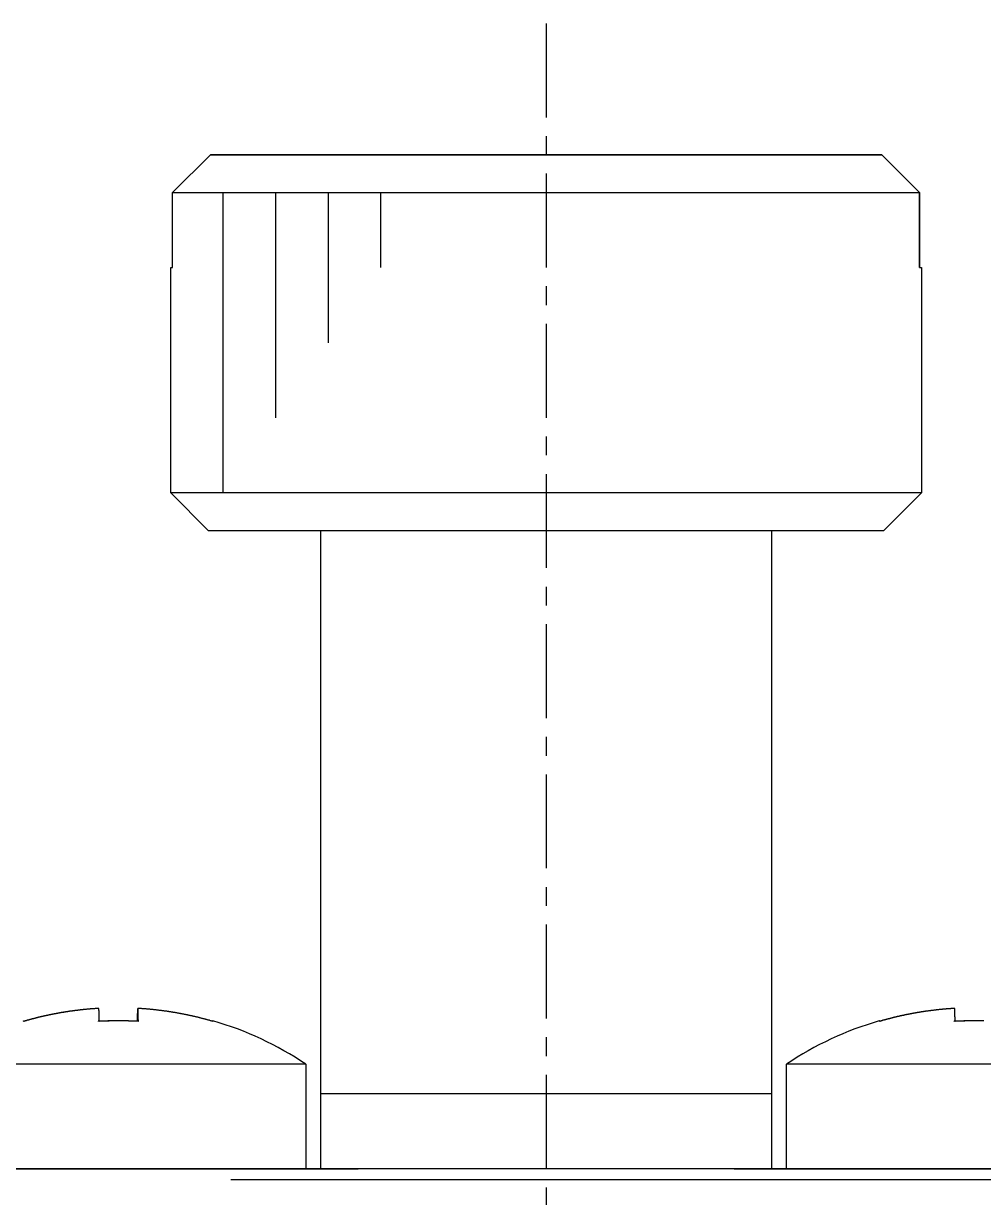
# Model space of a CAD drawing. Extents: x 79 to 238, y 76 to 229.
# Drawn here: x 185.49 to 198.28, y 204.72 to 220.35 of the extents above; entities that cross this region are included whole.
import ezdxf

# ---------------------------------------------------------------- set-up
doc = ezdxf.new("R2010")
doc.units = 0
doc.linetypes.add('CENTER', pattern=[2, 1.25, -0.25, 0.25, -0.25])
doc.layers.get('0').update_dxf_attribs({"linetype": 'CONTINUOUS'})
doc.layers.add('CENTER', color=1, linetype='CENTER')

msp = doc.modelspace()

# ---------------------------------------------------------------- linework, layer by layer
at = {"color": 7, "linetype": 'CONTINUOUS'}
for p, q in [((187.978, 218.603), (187.475, 218.103)), ((187.978, 218.603), (196.923, 218.603)), ((196.923, 218.603), (187.978, 218.603)), ((196.923, 218.603), (197.426, 218.103)), ((197.425, 218.103), (196.923, 218.603)), ((196.923, 218.603), (196.923, 218.603)), ((187.475, 218.103), (197.425, 218.103)), ((187.475, 217.103), (187.475, 218.103)), ((197.425, 218.103), (197.425, 217.103)), ((197.426, 217.103), (197.426, 218.103)), ((187.451, 217.103), (187.476, 217.103)), ((187.451, 217.103), (187.475, 217.103)), ((187.451, 214.103), (187.451, 217.103)), ((197.425, 217.103), (197.426, 217.103)), ((197.425, 217.103), (197.451, 217.103)), ((197.426, 217.103), (197.451, 217.103)), ((197.451, 217.103), (197.451, 214.103)), ((197.451, 214.103), (187.451, 214.103)), ((187.951, 213.603), (187.451, 214.103)), ((197.451, 214.103), (196.951, 213.603)), ((187.951, 213.603), (196.951, 213.603)), ((189.451, 206.103), (189.451, 213.603)), ((195.451, 213.603), (195.451, 206.103)), ((186.489, 207.238), (186.489, 207.238)), ((187.009, 207.238), (187.009, 207.066)), ((187.013, 207.238), (187.013, 207.066)), ((197.889, 207.238), (197.889, 207.238)), ((189.251, 206.494), (184.251, 206.494)), ((189.251, 206.494), (189.251, 205.103)), ((200.651, 206.494), (195.651, 206.494)), ((195.651, 205.103), (195.651, 206.494)), ((189.451, 206.103), (195.451, 206.103)), ((189.451, 206.103), (195.451, 206.103)), ((189.451, 205.103), (189.451, 206.103)), ((195.451, 206.103), (195.451, 205.103)), ((203.951, 205.103), (180.951, 205.103)), ((183.601, 205.103), (189.945, 205.103)), ((189.451, 205.103), (183.601, 205.103)), ((189.251, 205.103), (189.451, 205.103)), ((194.956, 205.103), (201.301, 205.103)), ((201.301, 205.103), (195.451, 205.103)), ((195.451, 205.103), (195.651, 205.103)), ((196.851, 204.953), (188.251, 204.953)), ((199.451, 204.953), (196.851, 204.953))]:
    msp.add_line(p, q, dxfattribs=at)
at = {"color": 3, "linetype": 'CONTINUOUS'}
for p, q in [((188.151, 214.103), (188.151, 218.103)), ((188.851, 215.103), (188.851, 218.103)), ((189.551, 216.102), (189.551, 218.103)), ((190.251, 217.102), (190.251, 218.103))]:
    msp.add_line(p, q, dxfattribs=at)
at = {"color": 7, "linetype": 'CONTINUOUS'}
for points in [[(186.489, 207.238, 0), (186.481, 207.237, 0), (186.473, 207.237, 0), (186.465, 207.236, 0), (186.458, 207.236, 0), (186.45, 207.235, 0), (186.442, 207.235, 0), (186.434, 207.234, 0), (186.426, 207.234, 0), (186.418, 207.233, 0), (186.41, 207.232, 0), (186.402, 207.232, 0), (186.394, 207.231, 0), (186.386, 207.231, 0), (186.378, 207.23, 0), (186.37, 207.229, 0), (186.363, 207.229, 0), (186.355, 207.228, 0), (186.347, 207.227, 0), (186.339, 207.227, 0), (186.331, 207.226, 0), (186.323, 207.225, 0), (186.315, 207.224, 0), (186.307, 207.224, 0), (186.299, 207.223, 0), (186.291, 207.222, 0), (186.284, 207.221, 0), (186.276, 207.22, 0), (186.268, 207.219, 0), (186.26, 207.219, 0), (186.252, 207.218, 0), (186.244, 207.217, 0), (186.236, 207.216, 0), (186.228, 207.215, 0), (186.221, 207.214, 0), (186.213, 207.213, 0), (186.205, 207.212, 0), (186.197, 207.211, 0), (186.189, 207.21, 0), (186.181, 207.209, 0), (186.173, 207.208, 0), (186.165, 207.207, 0), (186.158, 207.206, 0), (186.15, 207.205, 0), (186.142, 207.204, 0), (186.134, 207.203, 0), (186.126, 207.202, 0), (186.118, 207.201, 0), (186.11, 207.2, 0), (186.103, 207.199, 0), (186.095, 207.197, 0), (186.087, 207.196, 0), (186.079, 207.195, 0), (186.071, 207.194, 0), (186.063, 207.193, 0), (186.055, 207.191, 0), (186.048, 207.19, 0), (186.04, 207.189, 0), (186.032, 207.188, 0), (186.024, 207.186, 0), (186.016, 207.185, 0), (186.008, 207.184, 0), (186.001, 207.183, 0), (185.993, 207.181, 0), (185.985, 207.18, 0), (185.977, 207.178, 0), (185.969, 207.177, 0), (185.962, 207.176, 0), (185.954, 207.174, 0), (185.946, 207.173, 0), (185.938, 207.171, 0), (185.93, 207.17, 0), (185.923, 207.169, 0), (185.915, 207.167, 0), (185.907, 207.166, 0), (185.899, 207.164, 0), (185.891, 207.163, 0), (185.884, 207.161, 0), (185.876, 207.16, 0), (185.868, 207.158, 0), (185.86, 207.156, 0), (185.852, 207.155, 0), (185.845, 207.153, 0), (185.837, 207.152, 0), (185.829, 207.15, 0), (185.821, 207.148, 0), (185.814, 207.147, 0), (185.806, 207.145, 0), (185.798, 207.143, 0), (185.79, 207.142, 0), (185.783, 207.14, 0), (185.775, 207.138, 0), (185.767, 207.137, 0), (185.759, 207.135, 0), (185.752, 207.133, 0), (185.744, 207.131, 0), (185.736, 207.13, 0), (185.728, 207.128, 0), (185.721, 207.126, 0), (185.713, 207.124, 0), (185.705, 207.122, 0), (185.698, 207.12, 0), (185.69, 207.119, 0), (185.682, 207.117, 0), (185.674, 207.115, 0), (185.667, 207.113, 0), (185.659, 207.111, 0), (185.651, 207.109, 0), (185.644, 207.107, 0), (185.636, 207.105, 0), (185.628, 207.103, 0), (185.621, 207.101, 0), (185.613, 207.099, 0), (185.605, 207.097, 0), (185.598, 207.095, 0), (185.59, 207.093, 0), (185.582, 207.091, 0), (185.575, 207.089, 0), (185.567, 207.087, 0), (185.559, 207.085, 0), (185.552, 207.083, 0), (185.544, 207.081, 0), (185.536, 207.079, 0), (185.529, 207.076, 0), (185.521, 207.074, 0), (185.513, 207.072, 0), (185.506, 207.07, 0), (185.498, 207.068, 0), (185.491, 207.065, 0)], [(186.493, 207.238, 0), (186.485, 207.237, 0), (186.477, 207.237, 0), (186.469, 207.236, 0), (186.461, 207.236, 0), (186.453, 207.235, 0), (186.445, 207.235, 0), (186.437, 207.234, 0), (186.429, 207.234, 0), (186.421, 207.233, 0), (186.413, 207.232, 0), (186.405, 207.232, 0), (186.398, 207.231, 0), (186.39, 207.231, 0), (186.382, 207.23, 0), (186.374, 207.229, 0), (186.366, 207.229, 0), (186.358, 207.228, 0), (186.35, 207.227, 0), (186.342, 207.227, 0), (186.334, 207.226, 0), (186.326, 207.225, 0), (186.319, 207.224, 0), (186.311, 207.224, 0), (186.303, 207.223, 0), (186.295, 207.222, 0), (186.287, 207.221, 0), (186.279, 207.22, 0), (186.271, 207.219, 0), (186.263, 207.219, 0), (186.255, 207.218, 0), (186.248, 207.217, 0), (186.24, 207.216, 0), (186.232, 207.215, 0), (186.224, 207.214, 0), (186.216, 207.213, 0), (186.208, 207.212, 0), (186.2, 207.211, 0), (186.192, 207.21, 0), (186.185, 207.209, 0), (186.177, 207.208, 0), (186.169, 207.207, 0), (186.161, 207.206, 0), (186.153, 207.205, 0), (186.145, 207.204, 0), (186.137, 207.203, 0), (186.129, 207.202, 0), (186.122, 207.201, 0), (186.114, 207.2, 0), (186.106, 207.199, 0), (186.098, 207.197, 0), (186.09, 207.196, 0), (186.082, 207.195, 0), (186.075, 207.194, 0), (186.067, 207.193, 0), (186.059, 207.191, 0), (186.051, 207.19, 0), (186.043, 207.189, 0), (186.035, 207.188, 0), (186.027, 207.186, 0), (186.02, 207.185, 0), (186.012, 207.184, 0), (186.004, 207.183, 0), (185.996, 207.181, 0), (185.988, 207.18, 0), (185.981, 207.178, 0), (185.973, 207.177, 0), (185.965, 207.176, 0), (185.957, 207.174, 0), (185.949, 207.173, 0), (185.942, 207.171, 0), (185.934, 207.17, 0), (185.926, 207.169, 0), (185.918, 207.167, 0), (185.91, 207.166, 0), (185.903, 207.164, 0), (185.895, 207.163, 0), (185.887, 207.161, 0), (185.879, 207.16, 0), (185.871, 207.158, 0), (185.864, 207.156, 0), (185.856, 207.155, 0), (185.848, 207.153, 0), (185.84, 207.152, 0), (185.833, 207.15, 0), (185.825, 207.148, 0), (185.817, 207.147, 0), (185.809, 207.145, 0), (185.801, 207.143, 0), (185.794, 207.142, 0), (185.786, 207.14, 0), (185.778, 207.138, 0), (185.77, 207.137, 0), (185.763, 207.135, 0), (185.755, 207.133, 0), (185.747, 207.131, 0), (185.74, 207.13, 0), (185.732, 207.128, 0), (185.724, 207.126, 0), (185.716, 207.124, 0), (185.709, 207.122, 0), (185.701, 207.12, 0), (185.693, 207.119, 0), (185.686, 207.117, 0), (185.678, 207.115, 0), (185.67, 207.113, 0), (185.662, 207.111, 0), (185.655, 207.109, 0), (185.647, 207.107, 0), (185.639, 207.105, 0), (185.632, 207.103, 0), (185.624, 207.101, 0), (185.616, 207.099, 0), (185.609, 207.097, 0), (185.601, 207.095, 0), (185.593, 207.093, 0), (185.586, 207.091, 0), (185.578, 207.089, 0), (185.57, 207.087, 0), (185.563, 207.085, 0), (185.555, 207.083, 0), (185.547, 207.081, 0), (185.54, 207.079, 0), (185.532, 207.076, 0), (185.524, 207.074, 0), (185.517, 207.072, 0), (185.509, 207.07, 0), (185.502, 207.068, 0), (185.494, 207.065, 0)], [(186.499, 207.065, 0), (186.499, 207.068, 0), (186.499, 207.07, 0), (186.499, 207.072, 0), (186.499, 207.074, 0), (186.499, 207.076, 0), (186.499, 207.079, 0), (186.499, 207.081, 0), (186.499, 207.083, 0), (186.499, 207.085, 0), (186.498, 207.087, 0), (186.498, 207.089, 0), (186.498, 207.091, 0), (186.498, 207.093, 0), (186.498, 207.095, 0), (186.498, 207.097, 0), (186.498, 207.099, 0), (186.498, 207.101, 0), (186.498, 207.103, 0), (186.498, 207.105, 0), (186.498, 207.107, 0), (186.498, 207.109, 0), (186.498, 207.111, 0), (186.498, 207.113, 0), (186.498, 207.115, 0), (186.498, 207.117, 0), (186.498, 207.119, 0), (186.498, 207.12, 0), (186.498, 207.122, 0), (186.498, 207.124, 0), (186.497, 207.126, 0), (186.497, 207.128, 0), (186.497, 207.13, 0), (186.497, 207.131, 0), (186.497, 207.133, 0), (186.497, 207.135, 0), (186.497, 207.137, 0), (186.497, 207.138, 0), (186.497, 207.14, 0), (186.497, 207.142, 0), (186.497, 207.143, 0), (186.497, 207.145, 0), (186.497, 207.147, 0), (186.497, 207.148, 0), (186.497, 207.15, 0), (186.497, 207.152, 0), (186.497, 207.153, 0), (186.497, 207.155, 0), (186.497, 207.156, 0), (186.497, 207.158, 0), (186.496, 207.16, 0), (186.496, 207.161, 0), (186.496, 207.163, 0), (186.496, 207.164, 0), (186.496, 207.166, 0), (186.496, 207.167, 0), (186.496, 207.169, 0), (186.496, 207.17, 0), (186.496, 207.171, 0), (186.496, 207.173, 0), (186.496, 207.174, 0), (186.496, 207.176, 0), (186.496, 207.177, 0), (186.496, 207.178, 0), (186.496, 207.18, 0), (186.496, 207.181, 0), (186.496, 207.183, 0), (186.496, 207.184, 0), (186.496, 207.185, 0), (186.496, 207.186, 0), (186.495, 207.188, 0), (186.495, 207.189, 0), (186.495, 207.19, 0), (186.495, 207.191, 0), (186.495, 207.193, 0), (186.495, 207.194, 0), (186.495, 207.195, 0), (186.495, 207.196, 0), (186.495, 207.197, 0), (186.495, 207.199, 0), (186.495, 207.2, 0), (186.495, 207.201, 0), (186.495, 207.202, 0), (186.495, 207.203, 0), (186.495, 207.204, 0), (186.495, 207.205, 0), (186.495, 207.206, 0), (186.495, 207.207, 0), (186.495, 207.208, 0), (186.495, 207.209, 0), (186.494, 207.21, 0), (186.494, 207.211, 0), (186.494, 207.212, 0), (186.494, 207.213, 0), (186.494, 207.214, 0), (186.494, 207.215, 0), (186.494, 207.216, 0), (186.494, 207.217, 0), (186.494, 207.218, 0), (186.494, 207.219, 0), (186.494, 207.219, 0), (186.494, 207.22, 0), (186.494, 207.221, 0), (186.494, 207.222, 0), (186.494, 207.223, 0), (186.494, 207.224, 0), (186.494, 207.224, 0), (186.494, 207.225, 0), (186.494, 207.226, 0), (186.494, 207.227, 0), (186.493, 207.227, 0), (186.493, 207.228, 0), (186.493, 207.229, 0), (186.493, 207.229, 0), (186.493, 207.23, 0), (186.493, 207.231, 0), (186.493, 207.231, 0), (186.493, 207.232, 0), (186.493, 207.232, 0), (186.493, 207.233, 0), (186.493, 207.234, 0), (186.493, 207.234, 0), (186.493, 207.235, 0), (186.493, 207.235, 0), (186.493, 207.236, 0), (186.493, 207.236, 0), (186.493, 207.237, 0), (186.493, 207.237, 0), (186.493, 207.238, 0)], [(187.009, 207.238, 0), (187.009, 207.237, 0), (187.009, 207.237, 0), (187.009, 207.236, 0), (187.009, 207.236, 0), (187.009, 207.235, 0), (187.009, 207.235, 0), (187.009, 207.234, 0), (187.009, 207.234, 0), (187.009, 207.233, 0), (187.009, 207.232, 0), (187.009, 207.232, 0), (187.009, 207.231, 0), (187.009, 207.231, 0), (187.008, 207.23, 0), (187.008, 207.229, 0), (187.008, 207.229, 0), (187.008, 207.228, 0), (187.008, 207.227, 0), (187.008, 207.227, 0), (187.008, 207.226, 0), (187.008, 207.225, 0), (187.008, 207.224, 0), (187.008, 207.224, 0), (187.008, 207.223, 0), (187.008, 207.222, 0), (187.008, 207.221, 0), (187.008, 207.22, 0), (187.008, 207.219, 0), (187.008, 207.219, 0), (187.008, 207.218, 0), (187.008, 207.217, 0), (187.008, 207.216, 0), (187.007, 207.215, 0), (187.007, 207.214, 0), (187.007, 207.213, 0), (187.007, 207.212, 0), (187.007, 207.211, 0), (187.007, 207.21, 0), (187.007, 207.209, 0), (187.007, 207.208, 0), (187.007, 207.207, 0), (187.007, 207.206, 0), (187.007, 207.205, 0), (187.007, 207.204, 0), (187.007, 207.203, 0), (187.007, 207.202, 0), (187.007, 207.201, 0), (187.007, 207.2, 0), (187.007, 207.199, 0), (187.007, 207.197, 0), (187.007, 207.196, 0), (187.007, 207.195, 0), (187.006, 207.194, 0), (187.006, 207.193, 0), (187.006, 207.191, 0), (187.006, 207.19, 0), (187.006, 207.189, 0), (187.006, 207.188, 0), (187.006, 207.186, 0), (187.006, 207.185, 0), (187.006, 207.184, 0), (187.006, 207.183, 0), (187.006, 207.181, 0), (187.006, 207.18, 0), (187.006, 207.178, 0), (187.006, 207.177, 0), (187.006, 207.176, 0), (187.006, 207.174, 0), (187.006, 207.173, 0), (187.006, 207.171, 0), (187.006, 207.17, 0), (187.006, 207.169, 0), (187.005, 207.167, 0), (187.005, 207.166, 0), (187.005, 207.164, 0), (187.005, 207.163, 0), (187.005, 207.161, 0), (187.005, 207.16, 0), (187.005, 207.158, 0), (187.005, 207.156, 0), (187.005, 207.155, 0), (187.005, 207.153, 0), (187.005, 207.152, 0), (187.005, 207.15, 0), (187.005, 207.148, 0), (187.005, 207.147, 0), (187.005, 207.145, 0), (187.005, 207.143, 0), (187.005, 207.142, 0), (187.005, 207.14, 0), (187.005, 207.138, 0), (187.005, 207.137, 0), (187.004, 207.135, 0), (187.004, 207.133, 0), (187.004, 207.131, 0), (187.004, 207.13, 0), (187.004, 207.128, 0), (187.004, 207.126, 0), (187.004, 207.124, 0), (187.004, 207.122, 0), (187.004, 207.12, 0), (187.004, 207.119, 0), (187.004, 207.117, 0), (187.004, 207.115, 0), (187.004, 207.113, 0), (187.004, 207.111, 0), (187.004, 207.109, 0), (187.004, 207.107, 0), (187.004, 207.105, 0), (187.004, 207.103, 0), (187.004, 207.101, 0), (187.004, 207.099, 0), (187.003, 207.097, 0), (187.003, 207.095, 0), (187.003, 207.093, 0), (187.003, 207.091, 0), (187.003, 207.089, 0), (187.003, 207.087, 0), (187.003, 207.085, 0), (187.003, 207.083, 0), (187.003, 207.081, 0), (187.003, 207.079, 0), (187.003, 207.076, 0), (187.003, 207.074, 0), (187.003, 207.072, 0), (187.003, 207.07, 0), (187.003, 207.068, 0), (187.003, 207.065, 0)], [(188.011, 207.065, 0), (188.003, 207.068, 0), (187.996, 207.07, 0), (187.988, 207.072, 0), (187.981, 207.074, 0), (187.973, 207.076, 0), (187.965, 207.079, 0), (187.958, 207.081, 0), (187.95, 207.083, 0), (187.942, 207.085, 0), (187.935, 207.087, 0), (187.927, 207.089, 0), (187.919, 207.091, 0), (187.912, 207.093, 0), (187.904, 207.095, 0), (187.896, 207.097, 0), (187.889, 207.099, 0), (187.881, 207.101, 0), (187.873, 207.103, 0), (187.866, 207.105, 0), (187.858, 207.107, 0), (187.85, 207.109, 0), (187.843, 207.111, 0), (187.835, 207.113, 0), (187.827, 207.115, 0), (187.82, 207.117, 0), (187.812, 207.119, 0), (187.804, 207.12, 0), (187.796, 207.122, 0), (187.789, 207.124, 0), (187.781, 207.126, 0), (187.773, 207.128, 0), (187.766, 207.13, 0), (187.758, 207.131, 0), (187.75, 207.133, 0), (187.742, 207.135, 0), (187.735, 207.137, 0), (187.727, 207.138, 0), (187.719, 207.14, 0), (187.711, 207.142, 0), (187.704, 207.143, 0), (187.696, 207.145, 0), (187.688, 207.147, 0), (187.68, 207.148, 0), (187.673, 207.15, 0), (187.665, 207.152, 0), (187.657, 207.153, 0), (187.649, 207.155, 0), (187.641, 207.156, 0), (187.634, 207.158, 0), (187.626, 207.16, 0), (187.618, 207.161, 0), (187.61, 207.163, 0), (187.603, 207.164, 0), (187.595, 207.166, 0), (187.587, 207.167, 0), (187.579, 207.169, 0), (187.571, 207.17, 0), (187.564, 207.171, 0), (187.556, 207.173, 0), (187.548, 207.174, 0), (187.54, 207.176, 0), (187.532, 207.177, 0), (187.525, 207.178, 0), (187.517, 207.18, 0), (187.509, 207.181, 0), (187.501, 207.183, 0), (187.493, 207.184, 0), (187.485, 207.185, 0), (187.478, 207.186, 0), (187.47, 207.188, 0), (187.462, 207.189, 0), (187.454, 207.19, 0), (187.446, 207.191, 0), (187.438, 207.193, 0), (187.431, 207.194, 0), (187.423, 207.195, 0), (187.415, 207.196, 0), (187.407, 207.197, 0), (187.399, 207.199, 0), (187.391, 207.2, 0), (187.383, 207.201, 0), (187.376, 207.202, 0), (187.368, 207.203, 0), (187.36, 207.204, 0), (187.352, 207.205, 0), (187.344, 207.206, 0), (187.336, 207.207, 0), (187.328, 207.208, 0), (187.321, 207.209, 0), (187.313, 207.21, 0), (187.305, 207.211, 0), (187.297, 207.212, 0), (187.289, 207.213, 0), (187.281, 207.214, 0), (187.273, 207.215, 0), (187.265, 207.216, 0), (187.258, 207.217, 0), (187.25, 207.218, 0), (187.242, 207.219, 0), (187.234, 207.219, 0), (187.226, 207.22, 0), (187.218, 207.221, 0), (187.21, 207.222, 0), (187.202, 207.223, 0), (187.194, 207.224, 0), (187.187, 207.224, 0), (187.179, 207.225, 0), (187.171, 207.226, 0), (187.163, 207.227, 0), (187.155, 207.227, 0), (187.147, 207.228, 0), (187.139, 207.229, 0), (187.131, 207.229, 0), (187.123, 207.23, 0), (187.115, 207.231, 0), (187.108, 207.231, 0), (187.1, 207.232, 0), (187.092, 207.232, 0), (187.084, 207.233, 0), (187.076, 207.234, 0), (187.068, 207.234, 0), (187.06, 207.235, 0), (187.052, 207.235, 0), (187.044, 207.236, 0), (187.036, 207.236, 0), (187.028, 207.237, 0), (187.02, 207.237, 0), (187.013, 207.238, 0)], [(187.019, 207.065, 0), (187.019, 207.068, 0), (187.019, 207.07, 0), (187.019, 207.072, 0), (187.019, 207.074, 0), (187.019, 207.076, 0), (187.019, 207.079, 0), (187.019, 207.081, 0), (187.019, 207.083, 0), (187.019, 207.085, 0), (187.018, 207.087, 0), (187.018, 207.089, 0), (187.018, 207.091, 0), (187.018, 207.093, 0), (187.018, 207.095, 0), (187.018, 207.097, 0), (187.018, 207.099, 0), (187.018, 207.101, 0), (187.018, 207.103, 0), (187.018, 207.105, 0), (187.018, 207.107, 0), (187.018, 207.109, 0), (187.018, 207.111, 0), (187.018, 207.113, 0), (187.018, 207.115, 0), (187.018, 207.117, 0), (187.018, 207.119, 0), (187.018, 207.12, 0), (187.018, 207.122, 0), (187.018, 207.124, 0), (187.017, 207.126, 0), (187.017, 207.128, 0), (187.017, 207.13, 0), (187.017, 207.131, 0), (187.017, 207.133, 0), (187.017, 207.135, 0), (187.017, 207.137, 0), (187.017, 207.138, 0), (187.017, 207.14, 0), (187.017, 207.142, 0), (187.017, 207.143, 0), (187.017, 207.145, 0), (187.017, 207.147, 0), (187.017, 207.148, 0), (187.017, 207.15, 0), (187.017, 207.152, 0), (187.017, 207.153, 0), (187.017, 207.155, 0), (187.017, 207.156, 0), (187.017, 207.158, 0), (187.016, 207.16, 0), (187.016, 207.161, 0), (187.016, 207.163, 0), (187.016, 207.164, 0), (187.016, 207.166, 0), (187.016, 207.167, 0), (187.016, 207.169, 0), (187.016, 207.17, 0), (187.016, 207.171, 0), (187.016, 207.173, 0), (187.016, 207.174, 0), (187.016, 207.176, 0), (187.016, 207.177, 0), (187.016, 207.178, 0), (187.016, 207.18, 0), (187.016, 207.181, 0), (187.016, 207.183, 0), (187.016, 207.184, 0), (187.016, 207.185, 0), (187.016, 207.186, 0), (187.015, 207.188, 0), (187.015, 207.189, 0), (187.015, 207.19, 0), (187.015, 207.191, 0), (187.015, 207.193, 0), (187.015, 207.194, 0), (187.015, 207.195, 0), (187.015, 207.196, 0), (187.015, 207.197, 0), (187.015, 207.199, 0), (187.015, 207.2, 0), (187.015, 207.201, 0), (187.015, 207.202, 0), (187.015, 207.203, 0), (187.015, 207.204, 0), (187.015, 207.205, 0), (187.015, 207.206, 0), (187.015, 207.207, 0), (187.015, 207.208, 0), (187.015, 207.209, 0), (187.014, 207.21, 0), (187.014, 207.211, 0), (187.014, 207.212, 0), (187.014, 207.213, 0), (187.014, 207.214, 0), (187.014, 207.215, 0), (187.014, 207.216, 0), (187.014, 207.217, 0), (187.014, 207.218, 0), (187.014, 207.219, 0), (187.014, 207.219, 0), (187.014, 207.22, 0), (187.014, 207.221, 0), (187.014, 207.222, 0), (187.014, 207.223, 0), (187.014, 207.224, 0), (187.014, 207.224, 0), (187.014, 207.225, 0), (187.014, 207.226, 0), (187.013, 207.227, 0), (187.013, 207.227, 0), (187.013, 207.228, 0), (187.013, 207.229, 0), (187.013, 207.229, 0), (187.013, 207.23, 0), (187.013, 207.231, 0), (187.013, 207.231, 0), (187.013, 207.232, 0), (187.013, 207.232, 0), (187.013, 207.233, 0), (187.013, 207.234, 0), (187.013, 207.234, 0), (187.013, 207.235, 0), (187.013, 207.235, 0), (187.013, 207.236, 0), (187.013, 207.236, 0), (187.013, 207.237, 0), (187.013, 207.237, 0), (187.013, 207.238, 0)], [(197.889, 207.238, 0), (197.881, 207.237, 0), (197.873, 207.237, 0), (197.865, 207.236, 0), (197.858, 207.236, 0), (197.85, 207.235, 0), (197.842, 207.235, 0), (197.834, 207.234, 0), (197.826, 207.234, 0), (197.818, 207.233, 0), (197.81, 207.232, 0), (197.802, 207.232, 0), (197.794, 207.231, 0), (197.786, 207.231, 0), (197.778, 207.23, 0), (197.77, 207.229, 0), (197.763, 207.229, 0), (197.755, 207.228, 0), (197.747, 207.227, 0), (197.739, 207.227, 0), (197.731, 207.226, 0), (197.723, 207.225, 0), (197.715, 207.224, 0), (197.707, 207.224, 0), (197.699, 207.223, 0), (197.691, 207.222, 0), (197.684, 207.221, 0), (197.676, 207.22, 0), (197.668, 207.219, 0), (197.66, 207.219, 0), (197.652, 207.218, 0), (197.644, 207.217, 0), (197.636, 207.216, 0), (197.628, 207.215, 0), (197.621, 207.214, 0), (197.613, 207.213, 0), (197.605, 207.212, 0), (197.597, 207.211, 0), (197.589, 207.21, 0), (197.581, 207.209, 0), (197.573, 207.208, 0), (197.565, 207.207, 0), (197.558, 207.206, 0), (197.55, 207.205, 0), (197.542, 207.204, 0), (197.534, 207.203, 0), (197.526, 207.202, 0), (197.518, 207.201, 0), (197.51, 207.2, 0), (197.503, 207.199, 0), (197.495, 207.197, 0), (197.487, 207.196, 0), (197.479, 207.195, 0), (197.471, 207.194, 0), (197.463, 207.193, 0), (197.455, 207.191, 0), (197.448, 207.19, 0), (197.44, 207.189, 0), (197.432, 207.188, 0), (197.424, 207.186, 0), (197.416, 207.185, 0), (197.408, 207.184, 0), (197.401, 207.183, 0), (197.393, 207.181, 0), (197.385, 207.18, 0), (197.377, 207.178, 0), (197.369, 207.177, 0), (197.362, 207.176, 0), (197.354, 207.174, 0), (197.346, 207.173, 0), (197.338, 207.171, 0), (197.33, 207.17, 0), (197.323, 207.169, 0), (197.315, 207.167, 0), (197.307, 207.166, 0), (197.299, 207.164, 0), (197.291, 207.163, 0), (197.284, 207.161, 0), (197.276, 207.16, 0), (197.268, 207.158, 0), (197.26, 207.156, 0), (197.252, 207.155, 0), (197.245, 207.153, 0), (197.237, 207.152, 0), (197.229, 207.15, 0), (197.221, 207.148, 0), (197.214, 207.147, 0), (197.206, 207.145, 0), (197.198, 207.143, 0), (197.19, 207.142, 0), (197.183, 207.14, 0), (197.175, 207.138, 0), (197.167, 207.137, 0), (197.159, 207.135, 0), (197.152, 207.133, 0), (197.144, 207.131, 0), (197.136, 207.13, 0), (197.128, 207.128, 0), (197.121, 207.126, 0), (197.113, 207.124, 0), (197.105, 207.122, 0), (197.098, 207.12, 0), (197.09, 207.119, 0), (197.082, 207.117, 0), (197.074, 207.115, 0), (197.067, 207.113, 0), (197.059, 207.111, 0), (197.051, 207.109, 0), (197.044, 207.107, 0), (197.036, 207.105, 0), (197.028, 207.103, 0), (197.021, 207.101, 0), (197.013, 207.099, 0), (197.005, 207.097, 0), (196.998, 207.095, 0), (196.99, 207.093, 0), (196.982, 207.091, 0), (196.975, 207.089, 0), (196.967, 207.087, 0), (196.959, 207.085, 0), (196.952, 207.083, 0), (196.944, 207.081, 0), (196.936, 207.079, 0), (196.929, 207.076, 0), (196.921, 207.074, 0), (196.913, 207.072, 0), (196.906, 207.07, 0), (196.898, 207.068, 0), (196.891, 207.065, 0)], [(197.893, 207.238, 0), (197.885, 207.237, 0), (197.877, 207.237, 0), (197.869, 207.236, 0), (197.861, 207.236, 0), (197.853, 207.235, 0), (197.845, 207.235, 0), (197.837, 207.234, 0), (197.829, 207.234, 0), (197.821, 207.233, 0), (197.813, 207.232, 0), (197.805, 207.232, 0), (197.798, 207.231, 0), (197.79, 207.231, 0), (197.782, 207.23, 0), (197.774, 207.229, 0), (197.766, 207.229, 0), (197.758, 207.228, 0), (197.75, 207.227, 0), (197.742, 207.227, 0), (197.734, 207.226, 0), (197.726, 207.225, 0), (197.719, 207.224, 0), (197.711, 207.224, 0), (197.703, 207.223, 0), (197.695, 207.222, 0), (197.687, 207.221, 0), (197.679, 207.22, 0), (197.671, 207.219, 0), (197.663, 207.219, 0), (197.655, 207.218, 0), (197.648, 207.217, 0), (197.64, 207.216, 0), (197.632, 207.215, 0), (197.624, 207.214, 0), (197.616, 207.213, 0), (197.608, 207.212, 0), (197.6, 207.211, 0), (197.592, 207.21, 0), (197.585, 207.209, 0), (197.577, 207.208, 0), (197.569, 207.207, 0), (197.561, 207.206, 0), (197.553, 207.205, 0), (197.545, 207.204, 0), (197.537, 207.203, 0), (197.529, 207.202, 0), (197.522, 207.201, 0), (197.514, 207.2, 0), (197.506, 207.199, 0), (197.498, 207.197, 0), (197.49, 207.196, 0), (197.482, 207.195, 0), (197.475, 207.194, 0), (197.467, 207.193, 0), (197.459, 207.191, 0), (197.451, 207.19, 0), (197.443, 207.189, 0), (197.435, 207.188, 0), (197.427, 207.186, 0), (197.42, 207.185, 0), (197.412, 207.184, 0), (197.404, 207.183, 0), (197.396, 207.181, 0), (197.388, 207.18, 0), (197.381, 207.178, 0), (197.373, 207.177, 0), (197.365, 207.176, 0), (197.357, 207.174, 0), (197.349, 207.173, 0), (197.342, 207.171, 0), (197.334, 207.17, 0), (197.326, 207.169, 0), (197.318, 207.167, 0), (197.31, 207.166, 0), (197.303, 207.164, 0), (197.295, 207.163, 0), (197.287, 207.161, 0), (197.279, 207.16, 0), (197.271, 207.158, 0), (197.264, 207.156, 0), (197.256, 207.155, 0), (197.248, 207.153, 0), (197.24, 207.152, 0), (197.233, 207.15, 0), (197.225, 207.148, 0), (197.217, 207.147, 0), (197.209, 207.145, 0), (197.201, 207.143, 0), (197.194, 207.142, 0), (197.186, 207.14, 0), (197.178, 207.138, 0), (197.17, 207.137, 0), (197.163, 207.135, 0), (197.155, 207.133, 0), (197.147, 207.131, 0), (197.14, 207.13, 0), (197.132, 207.128, 0), (197.124, 207.126, 0), (197.116, 207.124, 0), (197.109, 207.122, 0), (197.101, 207.12, 0), (197.093, 207.119, 0), (197.086, 207.117, 0), (197.078, 207.115, 0), (197.07, 207.113, 0), (197.062, 207.111, 0), (197.055, 207.109, 0), (197.047, 207.107, 0), (197.039, 207.105, 0), (197.032, 207.103, 0), (197.024, 207.101, 0), (197.016, 207.099, 0), (197.009, 207.097, 0), (197.001, 207.095, 0), (196.993, 207.093, 0), (196.986, 207.091, 0), (196.978, 207.089, 0), (196.97, 207.087, 0), (196.963, 207.085, 0), (196.955, 207.083, 0), (196.947, 207.081, 0), (196.94, 207.079, 0), (196.932, 207.076, 0), (196.924, 207.074, 0), (196.917, 207.072, 0), (196.909, 207.07, 0), (196.902, 207.068, 0), (196.894, 207.065, 0)], [(197.899, 207.065, 0), (197.899, 207.068, 0), (197.899, 207.07, 0), (197.899, 207.072, 0), (197.899, 207.074, 0), (197.899, 207.076, 0), (197.899, 207.079, 0), (197.899, 207.081, 0), (197.899, 207.083, 0), (197.899, 207.085, 0), (197.898, 207.087, 0), (197.898, 207.089, 0), (197.898, 207.091, 0), (197.898, 207.093, 0), (197.898, 207.095, 0), (197.898, 207.097, 0), (197.898, 207.099, 0), (197.898, 207.101, 0), (197.898, 207.103, 0), (197.898, 207.105, 0), (197.898, 207.107, 0), (197.898, 207.109, 0), (197.898, 207.111, 0), (197.898, 207.113, 0), (197.898, 207.115, 0), (197.898, 207.117, 0), (197.898, 207.119, 0), (197.898, 207.12, 0), (197.898, 207.122, 0), (197.898, 207.124, 0), (197.897, 207.126, 0), (197.897, 207.128, 0), (197.897, 207.13, 0), (197.897, 207.131, 0), (197.897, 207.133, 0), (197.897, 207.135, 0), (197.897, 207.137, 0), (197.897, 207.138, 0), (197.897, 207.14, 0), (197.897, 207.142, 0), (197.897, 207.143, 0), (197.897, 207.145, 0), (197.897, 207.147, 0), (197.897, 207.148, 0), (197.897, 207.15, 0), (197.897, 207.152, 0), (197.897, 207.153, 0), (197.897, 207.155, 0), (197.897, 207.156, 0), (197.897, 207.158, 0), (197.896, 207.16, 0), (197.896, 207.161, 0), (197.896, 207.163, 0), (197.896, 207.164, 0), (197.896, 207.166, 0), (197.896, 207.167, 0), (197.896, 207.169, 0), (197.896, 207.17, 0), (197.896, 207.171, 0), (197.896, 207.173, 0), (197.896, 207.174, 0), (197.896, 207.176, 0), (197.896, 207.177, 0), (197.896, 207.178, 0), (197.896, 207.18, 0), (197.896, 207.181, 0), (197.896, 207.183, 0), (197.896, 207.184, 0), (197.896, 207.185, 0), (197.896, 207.186, 0), (197.895, 207.188, 0), (197.895, 207.189, 0), (197.895, 207.19, 0), (197.895, 207.191, 0), (197.895, 207.193, 0), (197.895, 207.194, 0), (197.895, 207.195, 0), (197.895, 207.196, 0), (197.895, 207.197, 0), (197.895, 207.199, 0), (197.895, 207.2, 0), (197.895, 207.201, 0), (197.895, 207.202, 0), (197.895, 207.203, 0), (197.895, 207.204, 0), (197.895, 207.205, 0), (197.895, 207.206, 0), (197.895, 207.207, 0), (197.895, 207.208, 0), (197.895, 207.209, 0), (197.894, 207.21, 0), (197.894, 207.211, 0), (197.894, 207.212, 0), (197.894, 207.213, 0), (197.894, 207.214, 0), (197.894, 207.215, 0), (197.894, 207.216, 0), (197.894, 207.217, 0), (197.894, 207.218, 0), (197.894, 207.219, 0), (197.894, 207.219, 0), (197.894, 207.22, 0), (197.894, 207.221, 0), (197.894, 207.222, 0), (197.894, 207.223, 0), (197.894, 207.224, 0), (197.894, 207.224, 0), (197.894, 207.225, 0), (197.894, 207.226, 0), (197.894, 207.227, 0), (197.893, 207.227, 0), (197.893, 207.228, 0), (197.893, 207.229, 0), (197.893, 207.229, 0), (197.893, 207.23, 0), (197.893, 207.231, 0), (197.893, 207.231, 0), (197.893, 207.232, 0), (197.893, 207.232, 0), (197.893, 207.233, 0), (197.893, 207.234, 0), (197.893, 207.234, 0), (197.893, 207.235, 0), (197.893, 207.235, 0), (197.893, 207.236, 0), (197.893, 207.236, 0), (197.893, 207.237, 0), (197.893, 207.237, 0), (197.893, 207.238, 0)], [(185.494, 207.065, 0), (185.494, 207.066, 0), (185.494, 207.066, 0), (185.494, 207.066, 0), (185.494, 207.066, 0), (185.494, 207.066, 0), (185.494, 207.066, 0), (185.494, 207.066, 0), (185.493, 207.066, 0), (185.493, 207.066, 0), (185.493, 207.066, 0), (185.493, 207.067, 0), (185.493, 207.067, 0), (185.493, 207.067, 0), (185.493, 207.067, 0), (185.493, 207.067, 0), (185.493, 207.067, 0), (185.493, 207.067, 0), (185.493, 207.067, 0), (185.493, 207.067, 0), (185.493, 207.067, 0), (185.493, 207.068, 0), (185.493, 207.068, 0), (185.493, 207.068, 0), (185.492, 207.068, 0), (185.492, 207.068, 0), (185.492, 207.068, 0), (185.492, 207.068, 0), (185.492, 207.068, 0), (185.492, 207.068, 0), (185.492, 207.068, 0), (185.492, 207.068, 0), (185.492, 207.068, 0), (185.492, 207.069, 0), (185.492, 207.069, 0), (185.492, 207.069, 0), (185.492, 207.069, 0), (185.492, 207.069, 0), (185.492, 207.069, 0), (185.492, 207.069, 0), (185.492, 207.069, 0), (185.492, 207.069, 0), (185.492, 207.069, 0), (185.491, 207.069, 0), (185.491, 207.069, 0), (185.491, 207.069, 0), (185.491, 207.07, 0), (185.491, 207.07, 0), (185.491, 207.07, 0), (185.491, 207.07, 0), (185.491, 207.07, 0), (185.491, 207.07, 0), (185.491, 207.07, 0), (185.491, 207.07, 0), (185.491, 207.07, 0), (185.491, 207.07, 0), (185.491, 207.07, 0), (185.491, 207.07, 0), (185.491, 207.07, 0), (185.491, 207.07, 0), (185.491, 207.07, 0), (185.491, 207.07, 0), (185.491, 207.071, 0), (185.491, 207.071, 0), (185.491, 207.071, 0), (185.491, 207.071, 0), (185.49, 207.071, 0), (185.49, 207.071, 0), (185.49, 207.071, 0), (185.49, 207.071, 0), (185.49, 207.071, 0), (185.49, 207.071, 0), (185.49, 207.071, 0), (185.49, 207.071, 0), (185.49, 207.071, 0), (185.49, 207.071, 0), (185.49, 207.071, 0), (185.49, 207.071, 0), (185.49, 207.071, 0), (185.49, 207.071, 0), (185.49, 207.071, 0), (185.49, 207.071, 0), (185.49, 207.071, 0), (185.49, 207.072, 0), (185.49, 207.072, 0), (185.49, 207.072, 0), (185.49, 207.072, 0), (185.49, 207.072, 0), (185.49, 207.072, 0), (185.49, 207.072, 0), (185.49, 207.072, 0), (185.49, 207.072, 0), (185.49, 207.072, 0), (185.49, 207.072, 0), (185.49, 207.072, 0), (185.49, 207.072, 0), (185.49, 207.072, 0), (185.489, 207.072, 0), (185.489, 207.072, 0), (185.489, 207.072, 0), (185.489, 207.072, 0), (185.489, 207.072, 0), (185.489, 207.072, 0), (185.489, 207.072, 0), (185.489, 207.072, 0), (185.489, 207.072, 0), (185.489, 207.072, 0), (185.489, 207.072, 0), (185.489, 207.072, 0), (185.489, 207.072, 0), (185.489, 207.072, 0), (185.489, 207.072, 0), (185.489, 207.072, 0), (185.489, 207.072, 0), (185.489, 207.072, 0), (185.489, 207.072, 0), (185.489, 207.072, 0), (185.489, 207.072, 0), (185.489, 207.072, 0), (185.489, 207.072, 0), (185.489, 207.072, 0), (185.489, 207.072, 0), (185.489, 207.072, 0), (185.489, 207.072, 0), (185.489, 207.072, 0), (185.489, 207.072, 0), (185.489, 207.072, 0), (185.489, 207.072, 0), (185.489, 207.072, 0)], [(186.751, 207.072, 0), (186.749, 207.072, 0), (186.747, 207.072, 0), (186.745, 207.072, 0), (186.742, 207.072, 0), (186.74, 207.072, 0), (186.738, 207.072, 0), (186.736, 207.072, 0), (186.734, 207.072, 0), (186.732, 207.072, 0), (186.73, 207.072, 0), (186.728, 207.072, 0), (186.726, 207.072, 0), (186.724, 207.072, 0), (186.722, 207.072, 0), (186.719, 207.072, 0), (186.717, 207.072, 0), (186.715, 207.072, 0), (186.713, 207.072, 0), (186.711, 207.072, 0), (186.709, 207.072, 0), (186.707, 207.072, 0), (186.705, 207.072, 0), (186.703, 207.072, 0), (186.701, 207.072, 0), (186.698, 207.072, 0), (186.696, 207.072, 0), (186.694, 207.072, 0), (186.692, 207.072, 0), (186.69, 207.072, 0), (186.688, 207.072, 0), (186.686, 207.072, 0), (186.684, 207.072, 0), (186.682, 207.072, 0), (186.68, 207.072, 0), (186.678, 207.072, 0), (186.675, 207.072, 0), (186.673, 207.072, 0), (186.671, 207.072, 0), (186.669, 207.072, 0), (186.667, 207.072, 0), (186.665, 207.072, 0), (186.663, 207.072, 0), (186.661, 207.072, 0), (186.659, 207.072, 0), (186.657, 207.072, 0), (186.654, 207.071, 0), (186.652, 207.071, 0), (186.65, 207.071, 0), (186.648, 207.071, 0), (186.646, 207.071, 0), (186.644, 207.071, 0), (186.642, 207.071, 0), (186.64, 207.071, 0), (186.638, 207.071, 0), (186.636, 207.071, 0), (186.634, 207.071, 0), (186.631, 207.071, 0), (186.629, 207.071, 0), (186.627, 207.071, 0), (186.625, 207.071, 0), (186.623, 207.071, 0), (186.621, 207.071, 0), (186.619, 207.071, 0), (186.617, 207.071, 0), (186.615, 207.071, 0), (186.613, 207.071, 0), (186.61, 207.07, 0), (186.608, 207.07, 0), (186.606, 207.07, 0), (186.604, 207.07, 0), (186.602, 207.07, 0), (186.6, 207.07, 0), (186.598, 207.07, 0), (186.596, 207.07, 0), (186.594, 207.07, 0), (186.592, 207.07, 0), (186.59, 207.07, 0), (186.587, 207.07, 0), (186.585, 207.07, 0), (186.583, 207.07, 0), (186.581, 207.07, 0), (186.579, 207.07, 0), (186.577, 207.069, 0), (186.575, 207.069, 0), (186.573, 207.069, 0), (186.571, 207.069, 0), (186.569, 207.069, 0), (186.566, 207.069, 0), (186.564, 207.069, 0), (186.562, 207.069, 0), (186.56, 207.069, 0), (186.558, 207.069, 0), (186.556, 207.069, 0), (186.554, 207.069, 0), (186.552, 207.069, 0), (186.55, 207.068, 0), (186.548, 207.068, 0), (186.546, 207.068, 0), (186.543, 207.068, 0), (186.541, 207.068, 0), (186.539, 207.068, 0), (186.537, 207.068, 0), (186.535, 207.068, 0), (186.533, 207.068, 0), (186.531, 207.068, 0), (186.529, 207.068, 0), (186.527, 207.068, 0), (186.525, 207.067, 0), (186.523, 207.067, 0), (186.52, 207.067, 0), (186.518, 207.067, 0), (186.516, 207.067, 0), (186.514, 207.067, 0), (186.512, 207.067, 0), (186.51, 207.067, 0), (186.508, 207.067, 0), (186.506, 207.067, 0), (186.504, 207.066, 0), (186.502, 207.066, 0), (186.499, 207.066, 0), (186.497, 207.066, 0), (186.495, 207.066, 0), (186.493, 207.066, 0), (186.491, 207.066, 0), (186.489, 207.066, 0), (186.487, 207.066, 0), (186.485, 207.066, 0), (186.483, 207.065, 0)], [(187.019, 207.065, 0), (187.015, 207.066, 0), (187.011, 207.066, 0), (187.007, 207.066, 0), (187.003, 207.066, 0), (186.999, 207.066, 0), (186.995, 207.067, 0), (186.991, 207.067, 0), (186.986, 207.067, 0), (186.982, 207.067, 0), (186.978, 207.067, 0), (186.974, 207.068, 0), (186.97, 207.068, 0), (186.966, 207.068, 0), (186.962, 207.068, 0), (186.958, 207.068, 0), (186.954, 207.068, 0), (186.95, 207.069, 0), (186.946, 207.069, 0), (186.942, 207.069, 0), (186.938, 207.069, 0), (186.934, 207.069, 0), (186.93, 207.069, 0), (186.926, 207.069, 0), (186.922, 207.07, 0), (186.917, 207.07, 0), (186.913, 207.07, 0), (186.909, 207.07, 0), (186.905, 207.07, 0), (186.901, 207.07, 0), (186.897, 207.07, 0), (186.893, 207.07, 0), (186.889, 207.071, 0), (186.885, 207.071, 0), (186.881, 207.071, 0), (186.877, 207.071, 0), (186.873, 207.071, 0), (186.869, 207.071, 0), (186.865, 207.071, 0), (186.861, 207.071, 0), (186.857, 207.071, 0), (186.852, 207.071, 0), (186.848, 207.071, 0), (186.844, 207.072, 0), (186.84, 207.072, 0), (186.836, 207.072, 0), (186.832, 207.072, 0), (186.828, 207.072, 0), (186.824, 207.072, 0), (186.82, 207.072, 0), (186.816, 207.072, 0), (186.812, 207.072, 0), (186.808, 207.072, 0), (186.804, 207.072, 0), (186.8, 207.072, 0), (186.796, 207.072, 0), (186.791, 207.072, 0), (186.787, 207.072, 0), (186.783, 207.072, 0), (186.779, 207.072, 0), (186.775, 207.072, 0), (186.771, 207.072, 0), (186.767, 207.072, 0), (186.763, 207.072, 0), (186.759, 207.072, 0), (186.755, 207.072, 0), (186.751, 207.072, 0), (186.747, 207.072, 0), (186.743, 207.072, 0), (186.739, 207.072, 0), (186.735, 207.072, 0), (186.731, 207.072, 0), (186.726, 207.072, 0), (186.722, 207.072, 0), (186.718, 207.072, 0), (186.714, 207.072, 0), (186.71, 207.072, 0), (186.706, 207.072, 0), (186.702, 207.072, 0), (186.698, 207.072, 0), (186.694, 207.072, 0), (186.69, 207.072, 0), (186.686, 207.072, 0), (186.682, 207.072, 0), (186.678, 207.072, 0), (186.674, 207.072, 0), (186.67, 207.071, 0), (186.665, 207.071, 0), (186.661, 207.071, 0), (186.657, 207.071, 0), (186.653, 207.071, 0), (186.649, 207.071, 0), (186.645, 207.071, 0), (186.641, 207.071, 0), (186.637, 207.071, 0), (186.633, 207.071, 0), (186.629, 207.071, 0), (186.625, 207.07, 0), (186.621, 207.07, 0), (186.617, 207.07, 0), (186.613, 207.07, 0), (186.609, 207.07, 0), (186.605, 207.07, 0), (186.6, 207.07, 0), (186.596, 207.07, 0), (186.592, 207.069, 0), (186.588, 207.069, 0), (186.584, 207.069, 0), (186.58, 207.069, 0), (186.576, 207.069, 0), (186.572, 207.069, 0), (186.568, 207.069, 0), (186.564, 207.068, 0), (186.56, 207.068, 0), (186.556, 207.068, 0), (186.552, 207.068, 0), (186.548, 207.068, 0), (186.544, 207.068, 0), (186.54, 207.067, 0), (186.535, 207.067, 0), (186.531, 207.067, 0), (186.527, 207.067, 0), (186.523, 207.067, 0), (186.519, 207.066, 0), (186.515, 207.066, 0), (186.511, 207.066, 0), (186.507, 207.066, 0), (186.503, 207.066, 0), (186.499, 207.065, 0)], [(188.013, 207.072, 0), (188.013, 207.072, 0), (188.013, 207.072, 0), (188.013, 207.072, 0), (188.013, 207.072, 0), (188.013, 207.072, 0), (188.013, 207.072, 0), (188.013, 207.072, 0), (188.013, 207.072, 0), (188.013, 207.072, 0), (188.013, 207.072, 0), (188.013, 207.072, 0), (188.013, 207.072, 0), (188.013, 207.072, 0), (188.013, 207.072, 0), (188.013, 207.072, 0), (188.013, 207.072, 0), (188.013, 207.072, 0), (188.013, 207.072, 0), (188.013, 207.072, 0), (188.012, 207.072, 0), (188.012, 207.072, 0), (188.012, 207.072, 0), (188.012, 207.072, 0), (188.012, 207.072, 0), (188.012, 207.072, 0), (188.012, 207.072, 0), (188.012, 207.072, 0), (188.012, 207.072, 0), (188.012, 207.072, 0), (188.012, 207.072, 0), (188.012, 207.072, 0), (188.012, 207.072, 0), (188.012, 207.072, 0), (188.012, 207.072, 0), (188.012, 207.072, 0), (188.012, 207.072, 0), (188.012, 207.072, 0), (188.012, 207.072, 0), (188.012, 207.072, 0), (188.012, 207.072, 0), (188.012, 207.072, 0), (188.012, 207.072, 0), (188.012, 207.072, 0), (188.012, 207.072, 0), (188.012, 207.072, 0), (188.012, 207.071, 0), (188.012, 207.071, 0), (188.012, 207.071, 0), (188.012, 207.071, 0), (188.012, 207.071, 0), (188.012, 207.071, 0), (188.012, 207.071, 0), (188.012, 207.071, 0), (188.012, 207.071, 0), (188.012, 207.071, 0), (188.011, 207.071, 0), (188.011, 207.071, 0), (188.011, 207.071, 0), (188.011, 207.071, 0), (188.011, 207.071, 0), (188.011, 207.071, 0), (188.011, 207.071, 0), (188.011, 207.071, 0), (188.011, 207.071, 0), (188.011, 207.071, 0), (188.011, 207.071, 0), (188.011, 207.07, 0), (188.011, 207.07, 0), (188.011, 207.07, 0), (188.011, 207.07, 0), (188.011, 207.07, 0), (188.011, 207.07, 0), (188.011, 207.07, 0), (188.011, 207.07, 0), (188.011, 207.07, 0), (188.011, 207.07, 0), (188.011, 207.07, 0), (188.011, 207.07, 0), (188.011, 207.07, 0), (188.01, 207.07, 0), (188.01, 207.07, 0), (188.01, 207.07, 0), (188.01, 207.069, 0), (188.01, 207.069, 0), (188.01, 207.069, 0), (188.01, 207.069, 0), (188.01, 207.069, 0), (188.01, 207.069, 0), (188.01, 207.069, 0), (188.01, 207.069, 0), (188.01, 207.069, 0), (188.01, 207.069, 0), (188.01, 207.069, 0), (188.01, 207.069, 0), (188.01, 207.069, 0), (188.01, 207.068, 0), (188.01, 207.068, 0), (188.01, 207.068, 0), (188.01, 207.068, 0), (188.009, 207.068, 0), (188.009, 207.068, 0), (188.009, 207.068, 0), (188.009, 207.068, 0), (188.009, 207.068, 0), (188.009, 207.068, 0), (188.009, 207.068, 0), (188.009, 207.068, 0), (188.009, 207.067, 0), (188.009, 207.067, 0), (188.009, 207.067, 0), (188.009, 207.067, 0), (188.009, 207.067, 0), (188.009, 207.067, 0), (188.009, 207.067, 0), (188.009, 207.067, 0), (188.009, 207.067, 0), (188.008, 207.067, 0), (188.008, 207.066, 0), (188.008, 207.066, 0), (188.008, 207.066, 0), (188.008, 207.066, 0), (188.008, 207.066, 0), (188.008, 207.066, 0), (188.008, 207.066, 0), (188.008, 207.066, 0), (188.008, 207.066, 0), (188.008, 207.066, 0), (188.008, 207.065, 0)], [(188.011, 207.065, 0), (188.011, 207.066, 0), (188.011, 207.066, 0), (188.011, 207.066, 0), (188.011, 207.066, 0), (188.011, 207.066, 0), (188.011, 207.066, 0), (188.011, 207.066, 0), (188.011, 207.066, 0), (188.011, 207.066, 0), (188.011, 207.066, 0), (188.011, 207.067, 0), (188.012, 207.067, 0), (188.012, 207.067, 0), (188.012, 207.067, 0), (188.012, 207.067, 0), (188.012, 207.067, 0), (188.012, 207.067, 0), (188.012, 207.067, 0), (188.012, 207.067, 0), (188.012, 207.067, 0), (188.012, 207.067, 0), (188.012, 207.068, 0), (188.012, 207.068, 0), (188.012, 207.068, 0), (188.012, 207.068, 0), (188.012, 207.068, 0), (188.012, 207.068, 0), (188.012, 207.068, 0), (188.012, 207.068, 0), (188.012, 207.068, 0), (188.012, 207.068, 0), (188.012, 207.068, 0), (188.012, 207.068, 0), (188.012, 207.068, 0), (188.012, 207.069, 0), (188.012, 207.069, 0), (188.012, 207.069, 0), (188.012, 207.069, 0), (188.012, 207.069, 0), (188.012, 207.069, 0), (188.012, 207.069, 0), (188.012, 207.069, 0), (188.012, 207.069, 0), (188.012, 207.069, 0), (188.012, 207.069, 0), (188.012, 207.069, 0), (188.012, 207.069, 0), (188.012, 207.069, 0), (188.012, 207.07, 0), (188.013, 207.07, 0), (188.013, 207.07, 0), (188.013, 207.07, 0), (188.013, 207.07, 0), (188.013, 207.07, 0), (188.013, 207.07, 0), (188.013, 207.07, 0), (188.013, 207.07, 0), (188.013, 207.07, 0), (188.013, 207.07, 0), (188.013, 207.07, 0), (188.013, 207.07, 0), (188.013, 207.07, 0), (188.013, 207.07, 0), (188.013, 207.07, 0), (188.013, 207.07, 0), (188.013, 207.071, 0), (188.013, 207.071, 0), (188.013, 207.071, 0), (188.013, 207.071, 0), (188.013, 207.071, 0), (188.013, 207.071, 0), (188.013, 207.071, 0), (188.013, 207.071, 0), (188.013, 207.071, 0), (188.013, 207.071, 0), (188.013, 207.071, 0), (188.013, 207.071, 0), (188.013, 207.071, 0), (188.013, 207.071, 0), (188.013, 207.071, 0), (188.013, 207.071, 0), (188.013, 207.071, 0), (188.013, 207.071, 0), (188.013, 207.071, 0), (188.013, 207.071, 0), (188.013, 207.071, 0), (188.013, 207.071, 0), (188.013, 207.072, 0), (188.013, 207.072, 0), (188.013, 207.072, 0), (188.013, 207.072, 0), (188.013, 207.072, 0), (188.013, 207.072, 0), (188.013, 207.072, 0), (188.013, 207.072, 0), (188.013, 207.072, 0), (188.013, 207.072, 0), (188.013, 207.072, 0), (188.013, 207.072, 0), (188.013, 207.072, 0), (188.013, 207.072, 0), (188.013, 207.072, 0), (188.013, 207.072, 0), (188.013, 207.072, 0), (188.013, 207.072, 0), (188.013, 207.072, 0), (188.013, 207.072, 0), (188.013, 207.072, 0), (188.013, 207.072, 0), (188.013, 207.072, 0), (188.013, 207.072, 0), (188.013, 207.072, 0), (188.013, 207.072, 0), (188.013, 207.072, 0), (188.013, 207.072, 0), (188.013, 207.072, 0), (188.013, 207.072, 0), (188.013, 207.072, 0), (188.013, 207.072, 0), (188.013, 207.072, 0), (188.013, 207.072, 0), (188.013, 207.072, 0), (188.013, 207.072, 0), (188.013, 207.072, 0), (188.013, 207.072, 0), (188.013, 207.072, 0), (188.013, 207.072, 0), (188.013, 207.072, 0)], [(196.894, 207.065, 0), (196.894, 207.066, 0), (196.894, 207.066, 0), (196.894, 207.066, 0), (196.894, 207.066, 0), (196.894, 207.066, 0), (196.894, 207.066, 0), (196.894, 207.066, 0), (196.893, 207.066, 0), (196.893, 207.066, 0), (196.893, 207.066, 0), (196.893, 207.067, 0), (196.893, 207.067, 0), (196.893, 207.067, 0), (196.893, 207.067, 0), (196.893, 207.067, 0), (196.893, 207.067, 0), (196.893, 207.067, 0), (196.893, 207.067, 0), (196.893, 207.067, 0), (196.893, 207.067, 0), (196.893, 207.068, 0), (196.893, 207.068, 0), (196.893, 207.068, 0), (196.892, 207.068, 0), (196.892, 207.068, 0), (196.892, 207.068, 0), (196.892, 207.068, 0), (196.892, 207.068, 0), (196.892, 207.068, 0), (196.892, 207.068, 0), (196.892, 207.068, 0), (196.892, 207.068, 0), (196.892, 207.069, 0), (196.892, 207.069, 0), (196.892, 207.069, 0), (196.892, 207.069, 0), (196.892, 207.069, 0), (196.892, 207.069, 0), (196.892, 207.069, 0), (196.892, 207.069, 0), (196.892, 207.069, 0), (196.892, 207.069, 0), (196.891, 207.069, 0), (196.891, 207.069, 0), (196.891, 207.069, 0), (196.891, 207.07, 0), (196.891, 207.07, 0), (196.891, 207.07, 0), (196.891, 207.07, 0), (196.891, 207.07, 0), (196.891, 207.07, 0), (196.891, 207.07, 0), (196.891, 207.07, 0), (196.891, 207.07, 0), (196.891, 207.07, 0), (196.891, 207.07, 0), (196.891, 207.07, 0), (196.891, 207.07, 0), (196.891, 207.07, 0), (196.891, 207.07, 0), (196.891, 207.07, 0), (196.891, 207.071, 0), (196.891, 207.071, 0), (196.891, 207.071, 0), (196.891, 207.071, 0), (196.89, 207.071, 0), (196.89, 207.071, 0), (196.89, 207.071, 0), (196.89, 207.071, 0), (196.89, 207.071, 0), (196.89, 207.071, 0), (196.89, 207.071, 0), (196.89, 207.071, 0), (196.89, 207.071, 0), (196.89, 207.071, 0), (196.89, 207.071, 0), (196.89, 207.071, 0), (196.89, 207.071, 0), (196.89, 207.071, 0), (196.89, 207.071, 0), (196.89, 207.071, 0), (196.89, 207.071, 0), (196.89, 207.072, 0), (196.89, 207.072, 0), (196.89, 207.072, 0), (196.89, 207.072, 0), (196.89, 207.072, 0), (196.89, 207.072, 0), (196.89, 207.072, 0), (196.89, 207.072, 0), (196.89, 207.072, 0), (196.89, 207.072, 0), (196.89, 207.072, 0), (196.89, 207.072, 0), (196.89, 207.072, 0), (196.89, 207.072, 0), (196.889, 207.072, 0), (196.889, 207.072, 0), (196.889, 207.072, 0), (196.889, 207.072, 0), (196.889, 207.072, 0), (196.889, 207.072, 0), (196.889, 207.072, 0), (196.889, 207.072, 0), (196.889, 207.072, 0), (196.889, 207.072, 0), (196.889, 207.072, 0), (196.889, 207.072, 0), (196.889, 207.072, 0), (196.889, 207.072, 0), (196.889, 207.072, 0), (196.889, 207.072, 0), (196.889, 207.072, 0), (196.889, 207.072, 0), (196.889, 207.072, 0), (196.889, 207.072, 0), (196.889, 207.072, 0), (196.889, 207.072, 0), (196.889, 207.072, 0), (196.889, 207.072, 0), (196.889, 207.072, 0), (196.889, 207.072, 0), (196.889, 207.072, 0), (196.889, 207.072, 0), (196.889, 207.072, 0), (196.889, 207.072, 0), (196.889, 207.072, 0), (196.889, 207.072, 0)], [(198.151, 207.072, 0), (198.149, 207.072, 0), (198.147, 207.072, 0), (198.145, 207.072, 0), (198.142, 207.072, 0), (198.14, 207.072, 0), (198.138, 207.072, 0), (198.136, 207.072, 0), (198.134, 207.072, 0), (198.132, 207.072, 0), (198.13, 207.072, 0), (198.128, 207.072, 0), (198.126, 207.072, 0), (198.124, 207.072, 0), (198.122, 207.072, 0), (198.119, 207.072, 0), (198.117, 207.072, 0), (198.115, 207.072, 0), (198.113, 207.072, 0), (198.111, 207.072, 0), (198.109, 207.072, 0), (198.107, 207.072, 0), (198.105, 207.072, 0), (198.103, 207.072, 0), (198.101, 207.072, 0), (198.098, 207.072, 0), (198.096, 207.072, 0), (198.094, 207.072, 0), (198.092, 207.072, 0), (198.09, 207.072, 0), (198.088, 207.072, 0), (198.086, 207.072, 0), (198.084, 207.072, 0), (198.082, 207.072, 0), (198.08, 207.072, 0), (198.078, 207.072, 0), (198.075, 207.072, 0), (198.073, 207.072, 0), (198.071, 207.072, 0), (198.069, 207.072, 0), (198.067, 207.072, 0), (198.065, 207.072, 0), (198.063, 207.072, 0), (198.061, 207.072, 0), (198.059, 207.072, 0), (198.057, 207.072, 0), (198.054, 207.071, 0), (198.052, 207.071, 0), (198.05, 207.071, 0), (198.048, 207.071, 0), (198.046, 207.071, 0), (198.044, 207.071, 0), (198.042, 207.071, 0), (198.04, 207.071, 0), (198.038, 207.071, 0), (198.036, 207.071, 0), (198.034, 207.071, 0), (198.031, 207.071, 0), (198.029, 207.071, 0), (198.027, 207.071, 0), (198.025, 207.071, 0), (198.023, 207.071, 0), (198.021, 207.071, 0), (198.019, 207.071, 0), (198.017, 207.071, 0), (198.015, 207.071, 0), (198.013, 207.071, 0), (198.01, 207.07, 0), (198.008, 207.07, 0), (198.006, 207.07, 0), (198.004, 207.07, 0), (198.002, 207.07, 0), (198, 207.07, 0), (197.998, 207.07, 0), (197.996, 207.07, 0), (197.994, 207.07, 0), (197.992, 207.07, 0), (197.99, 207.07, 0), (197.987, 207.07, 0), (197.985, 207.07, 0), (197.983, 207.07, 0), (197.981, 207.07, 0), (197.979, 207.07, 0), (197.977, 207.069, 0), (197.975, 207.069, 0), (197.973, 207.069, 0), (197.971, 207.069, 0), (197.969, 207.069, 0), (197.966, 207.069, 0), (197.964, 207.069, 0), (197.962, 207.069, 0), (197.96, 207.069, 0), (197.958, 207.069, 0), (197.956, 207.069, 0), (197.954, 207.069, 0), (197.952, 207.069, 0), (197.95, 207.068, 0), (197.948, 207.068, 0), (197.946, 207.068, 0), (197.943, 207.068, 0), (197.941, 207.068, 0), (197.939, 207.068, 0), (197.937, 207.068, 0), (197.935, 207.068, 0), (197.933, 207.068, 0), (197.931, 207.068, 0), (197.929, 207.068, 0), (197.927, 207.068, 0), (197.925, 207.067, 0), (197.923, 207.067, 0), (197.92, 207.067, 0), (197.918, 207.067, 0), (197.916, 207.067, 0), (197.914, 207.067, 0), (197.912, 207.067, 0), (197.91, 207.067, 0), (197.908, 207.067, 0), (197.906, 207.067, 0), (197.904, 207.066, 0), (197.902, 207.066, 0), (197.899, 207.066, 0), (197.897, 207.066, 0), (197.895, 207.066, 0), (197.893, 207.066, 0), (197.891, 207.066, 0), (197.889, 207.066, 0), (197.887, 207.066, 0), (197.885, 207.066, 0), (197.883, 207.065, 0)], [(198.281, 207.071, 0), (198.277, 207.071, 0), (198.273, 207.071, 0), (198.269, 207.071, 0), (198.265, 207.071, 0), (198.261, 207.071, 0), (198.257, 207.071, 0), (198.252, 207.071, 0), (198.248, 207.071, 0), (198.244, 207.072, 0), (198.24, 207.072, 0), (198.236, 207.072, 0), (198.232, 207.072, 0), (198.228, 207.072, 0), (198.224, 207.072, 0), (198.22, 207.072, 0), (198.216, 207.072, 0), (198.212, 207.072, 0), (198.208, 207.072, 0), (198.204, 207.072, 0), (198.2, 207.072, 0), (198.196, 207.072, 0), (198.191, 207.072, 0), (198.187, 207.072, 0), (198.183, 207.072, 0), (198.179, 207.072, 0), (198.175, 207.072, 0), (198.171, 207.072, 0), (198.167, 207.072, 0), (198.163, 207.072, 0), (198.159, 207.072, 0), (198.155, 207.072, 0), (198.151, 207.072, 0), (198.147, 207.072, 0), (198.143, 207.072, 0), (198.139, 207.072, 0), (198.135, 207.072, 0), (198.131, 207.072, 0), (198.126, 207.072, 0), (198.122, 207.072, 0), (198.118, 207.072, 0), (198.114, 207.072, 0), (198.11, 207.072, 0), (198.106, 207.072, 0), (198.102, 207.072, 0), (198.098, 207.072, 0), (198.094, 207.072, 0), (198.09, 207.072, 0), (198.086, 207.072, 0), (198.082, 207.072, 0), (198.078, 207.072, 0), (198.074, 207.072, 0), (198.07, 207.071, 0), (198.065, 207.071, 0), (198.061, 207.071, 0), (198.057, 207.071, 0), (198.053, 207.071, 0), (198.049, 207.071, 0), (198.045, 207.071, 0), (198.041, 207.071, 0), (198.037, 207.071, 0), (198.033, 207.071, 0), (198.029, 207.071, 0), (198.025, 207.07, 0), (198.021, 207.07, 0), (198.017, 207.07, 0), (198.013, 207.07, 0), (198.009, 207.07, 0), (198.005, 207.07, 0), (198, 207.07, 0), (197.996, 207.07, 0), (197.992, 207.069, 0), (197.988, 207.069, 0), (197.984, 207.069, 0), (197.98, 207.069, 0), (197.976, 207.069, 0), (197.972, 207.069, 0), (197.968, 207.069, 0), (197.964, 207.068, 0), (197.96, 207.068, 0), (197.956, 207.068, 0), (197.952, 207.068, 0), (197.948, 207.068, 0), (197.944, 207.068, 0), (197.94, 207.067, 0), (197.935, 207.067, 0), (197.931, 207.067, 0), (197.927, 207.067, 0), (197.923, 207.067, 0), (197.919, 207.066, 0), (197.915, 207.066, 0), (197.911, 207.066, 0), (197.907, 207.066, 0), (197.903, 207.066, 0), (197.899, 207.065, 0)]]:
    msp.add_polyline3d(points, dxfattribs=at)
for centre, start, end in [((186.751, 202.753), 56.251, 73.7139), ((198.151, 202.753), 106.2861, 123.749)]:
    msp.add_arc(centre, 4.5, start, end, dxfattribs=at)
at = {"layer": 'CENTER', "color": 1, "linetype": 'CENTER'}
msp.add_line((192.451, 220.353), (192.451, 204.353), dxfattribs=at)

doc.saveas('drawing.dxf')
